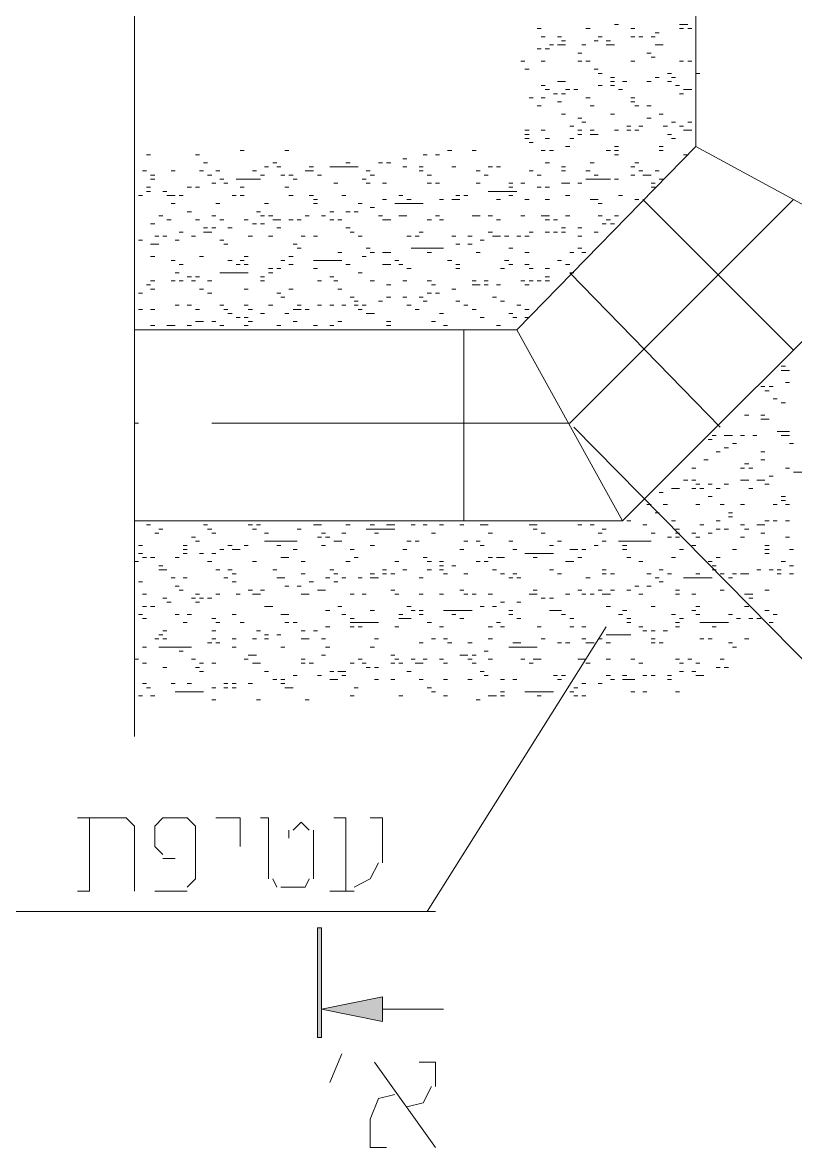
# Model space of a CAD drawing. Header units: centimetres. Extents: x -13594 to 4017, y -3206 to 1780.
# Drawn here: x -4786.9 to -4552.5, y -1111.1 to -770 of the extents above; entities that cross this region are included whole.
import ezdxf

# ---------------------------------------------------------------- set-up
doc = ezdxf.new("R2010")
doc.units = ezdxf.units.CM

msp = doc.modelspace()

# ---------------------------------------------------------------- hatches: boundary and pattern name
at = {"linetype": 'Continuous', "lineweight": 5}
msp.add_hatch(color=7, dxfattribs=at).paths.add_polyline_path([(-4696.2, -1044.49), (-4697.43, -1044.49), (-4697.43, -1077.8), (-4696.2, -1077.8)])

# ---------------------------------------------------------------- linework, layer by layer
at = {"color": 7, "linetype": 'Continuous', "lineweight": 5}
for points in [[(-4752.95, -531.29), (-4752.95, -986.51)], [(-4752.95, -863.15), (-4729.51, -863.15), (-4636.98, -863.15), (-4582.7, -807.63), (-4582.7, -671.93)], [(-4752.95, -921.13), (-4729.51, -921.13), (-4604.91, -921.13), (-4523.49, -839.71), (-4523.49, -671.93)], [(-4607.38, -770.62), (-4606.14, -770.62)], [(-4587.64, -770.62), (-4586.4, -770.62), (-4585.17, -770.62)], [(-4630.82, -771.86), (-4629.58, -771.86)], [(-4616.01, -771.86), (-4614.78, -771.86)], [(-4602.44, -771.86), (-4601.21, -771.86)], [(-4595.04, -773.09), (-4593.81, -773.09)], [(-4587.64, -771.86), (-4586.4, -771.86)], [(-4585.17, -771.86), (-4583.94, -771.86)], [(-4629.58, -774.32), (-4628.35, -774.32)], [(-4627.11, -776.79), (-4625.88, -776.79)], [(-4624.65, -774.32), (-4623.41, -774.32)], [(-4624.65, -776.79), (-4623.41, -776.79), (-4622.18, -776.79)], [(-4623.41, -775.56), (-4622.18, -775.56)], [(-4617.25, -776.79), (-4616.01, -776.79)], [(-4613.54, -775.56), (-4612.31, -775.56)], [(-4612.31, -774.32), (-4611.08, -774.32)], [(-4609.84, -775.56), (-4608.61, -775.56)], [(-4609.84, -776.79), (-4608.61, -776.79), (-4607.38, -776.79)], [(-4599.97, -774.32), (-4598.74, -774.32)], [(-4596.27, -774.32), (-4595.04, -774.32)], [(-4595.04, -776.79), (-4593.81, -776.79), (-4592.57, -776.79)], [(-4630.82, -778.02), (-4629.58, -778.02)], [(-4628.35, -778.02), (-4627.11, -778.02)], [(-4618.48, -779.26), (-4617.25, -779.26)], [(-4597.51, -779.26), (-4596.27, -779.26)], [(-4596.27, -780.49), (-4595.04, -780.49)], [(-4635.75, -781.72), (-4634.52, -781.72)], [(-4634.52, -784.19), (-4633.28, -784.19)], [(-4629.58, -781.72), (-4628.35, -781.72)], [(-4618.48, -781.72), (-4617.25, -781.72)], [(-4616.01, -781.72), (-4614.78, -781.72)], [(-4613.54, -784.19), (-4612.31, -784.19)], [(-4587.64, -781.72), (-4586.4, -781.72)], [(-4585.17, -781.72), (-4583.94, -781.72)], [(-4624.65, -787.89), (-4623.41, -787.89), (-4622.18, -787.89)], [(-4612.31, -785.42), (-4611.08, -785.42)], [(-4608.61, -786.66), (-4607.38, -786.66)], [(-4608.61, -787.89), (-4607.38, -787.89)], [(-4604.91, -787.89), (-4603.67, -787.89)], [(-4597.51, -787.89), (-4596.27, -787.89)], [(-4591.34, -785.42), (-4590.11, -785.42)], [(-4591.34, -787.89), (-4590.11, -787.89)], [(-4590.11, -786.66), (-4588.87, -786.66)], [(-4582.7, -785.42), (-4581.47, -785.42)], [(-4629.58, -789.13), (-4628.35, -789.13)], [(-4628.35, -790.36), (-4627.11, -790.36)], [(-4622.18, -790.36), (-4620.95, -790.36)], [(-4619.71, -790.36), (-4618.48, -790.36)], [(-4612.31, -789.13), (-4611.08, -789.13)], [(-4606.14, -790.36), (-4604.91, -790.36)], [(-4588.87, -789.13), (-4587.64, -789.13)], [(-4586.4, -790.36), (-4585.17, -790.36), (-4583.94, -790.36)], [(-4633.28, -792.83), (-4632.05, -792.83)], [(-4629.58, -792.83), (-4628.35, -792.83)], [(-4625.88, -791.59), (-4624.65, -791.59)], [(-4624.65, -794.06), (-4623.41, -794.06)], [(-4623.41, -791.59), (-4622.18, -791.59)], [(-4616.01, -792.83), (-4614.78, -792.83)], [(-4602.44, -792.83), (-4601.21, -792.83)], [(-4602.44, -794.06), (-4601.21, -794.06)], [(-4587.64, -791.59), (-4586.4, -791.59)], [(-4630.82, -795.29), (-4629.58, -795.29)], [(-4623.41, -797.76), (-4622.18, -797.76)], [(-4614.78, -795.29), (-4613.54, -795.29)], [(-4608.61, -797.76), (-4607.38, -797.76)], [(-4601.21, -795.29), (-4599.97, -795.29)], [(-4597.51, -795.29), (-4596.27, -795.29)], [(-4593.81, -797.76), (-4592.57, -797.76)], [(-4620.95, -801.46), (-4619.71, -801.46)], [(-4618.48, -799), (-4617.25, -799)], [(-4617.25, -800.23), (-4616.01, -800.23)], [(-4603.67, -801.46), (-4602.44, -801.46)], [(-4599.97, -801.46), (-4598.74, -801.46)], [(-4597.51, -799), (-4596.27, -799)], [(-4592.57, -801.46), (-4591.34, -801.46)], [(-4590.11, -800.23), (-4588.87, -800.23)], [(-4587.64, -801.46), (-4586.4, -801.46)], [(-4585.17, -800.23), (-4583.94, -800.23)], [(-4634.52, -802.7), (-4633.28, -802.7)], [(-4634.52, -803.93), (-4633.28, -803.93)], [(-4629.58, -802.7), (-4628.35, -802.7)], [(-4618.48, -802.7), (-4617.25, -802.7)], [(-4618.48, -803.93), (-4617.25, -803.93)], [(-4614.78, -802.7), (-4613.54, -802.7)], [(-4614.78, -803.93), (-4613.54, -803.93), (-4612.31, -803.93)], [(-4607.38, -802.7), (-4606.14, -802.7)], [(-4603.67, -802.7), (-4602.44, -802.7)], [(-4591.34, -803.93), (-4590.11, -803.93)], [(-4586.4, -802.7), (-4585.17, -802.7), (-4583.94, -802.7)], [(-4634.52, -805.16), (-4633.28, -805.16)], [(-4633.28, -806.4), (-4632.05, -806.4)], [(-4628.35, -805.16), (-4627.11, -805.16)], [(-4622.18, -807.63), (-4620.95, -807.63)], [(-4620.95, -805.16), (-4619.71, -805.16)], [(-4607.38, -807.63), (-4606.14, -807.63)], [(-4593.81, -807.63), (-4592.57, -807.63)], [(-4590.11, -805.16), (-4588.87, -805.16)], [(-4523.49, -839.71), (-4582.7, -807.63)], [(-4749.25, -810.1), (-4748.01, -810.1)], [(-4734.44, -810.1), (-4733.21, -810.1)], [(-4720.87, -808.86), (-4719.64, -808.86)], [(-4707.3, -808.86), (-4706.07, -808.86)], [(-4671.53, -811.33), (-4670.29, -811.33)], [(-4665.36, -810.1), (-4664.12, -810.1)], [(-4661.66, -810.1), (-4660.42, -810.1)], [(-4657.96, -808.86), (-4656.72, -808.86)], [(-4650.55, -808.86), (-4649.32, -808.86)], [(-4629.58, -808.86), (-4628.35, -808.86)], [(-4627.11, -808.86), (-4625.88, -808.86)], [(-4609.84, -808.86), (-4608.61, -808.86)], [(-4607.38, -808.86), (-4606.14, -808.86)], [(-4607.38, -810.1), (-4606.14, -810.1)], [(-4593.81, -808.86), (-4592.57, -808.86)], [(-4586.4, -810.1), (-4585.17, -810.1)], [(-4750.48, -815.03), (-4749.25, -815.03)], [(-4741.84, -815.03), (-4740.61, -815.03)], [(-4733.21, -815.03), (-4731.97, -815.03)], [(-4731.97, -812.57), (-4730.74, -812.57)], [(-4728.27, -815.03), (-4727.04, -815.03)], [(-4717.17, -815.03), (-4715.94, -815.03)], [(-4713.47, -813.8), (-4712.24, -813.8)], [(-4711, -812.57), (-4709.77, -812.57)], [(-4709.77, -813.8), (-4708.54, -813.8)], [(-4701.13, -815.03), (-4699.9, -815.03), (-4698.67, -815.03)], [(-4699.9, -813.8), (-4698.67, -813.8)], [(-4693.73, -813.8), (-4685.1, -813.8)], [(-4688.8, -812.57), (-4687.56, -812.57)], [(-4686.33, -813.8), (-4685.1, -813.8)], [(-4682.63, -815.03), (-4681.4, -815.03)], [(-4678.93, -812.57), (-4677.69, -812.57)], [(-4676.46, -812.57), (-4675.23, -812.57)], [(-4671.53, -813.8), (-4670.29, -813.8)], [(-4666.59, -815.03), (-4665.36, -815.03)], [(-4656.72, -813.8), (-4655.49, -813.8)], [(-4649.32, -815.03), (-4648.09, -815.03)], [(-4645.62, -813.8), (-4644.38, -813.8)], [(-4643.15, -813.8), (-4641.92, -813.8)], [(-4633.28, -815.03), (-4632.05, -815.03)], [(-4628.35, -812.57), (-4627.11, -812.57)], [(-4623.41, -813.8), (-4622.18, -813.8)], [(-4623.41, -815.03), (-4622.18, -815.03)], [(-4616.01, -815.03), (-4614.78, -815.03)], [(-4614.78, -812.57), (-4613.54, -812.57)], [(-4602.44, -813.8), (-4601.21, -813.8)], [(-4601.21, -812.57), (-4599.97, -812.57)], [(-4599.97, -815.03), (-4598.74, -815.03)], [(-4595.04, -815.03), (-4593.81, -815.03)], [(-4748.01, -816.27), (-4746.78, -816.27)], [(-4748.01, -817.5), (-4746.78, -817.5)], [(-4730.74, -816.27), (-4729.51, -816.27)], [(-4727.04, -817.5), (-4725.81, -817.5)], [(-4722.11, -817.5), (-4714.7, -817.5)], [(-4714.7, -816.27), (-4713.47, -816.27)], [(-4708.54, -816.27), (-4707.3, -816.27)], [(-4706.07, -816.27), (-4704.83, -816.27)], [(-4704.83, -817.5), (-4703.6, -817.5)], [(-4697.43, -816.27), (-4696.2, -816.27)], [(-4683.86, -817.5), (-4682.63, -817.5)], [(-4681.4, -816.27), (-4680.16, -816.27)], [(-4664.12, -816.27), (-4662.89, -816.27)], [(-4646.85, -816.27), (-4645.62, -816.27)], [(-4630.82, -816.27), (-4629.58, -816.27)], [(-4616.01, -817.5), (-4608.61, -817.5)], [(-4613.54, -816.27), (-4612.31, -816.27)], [(-4607.38, -817.5), (-4606.14, -817.5)], [(-4602.44, -816.27), (-4601.21, -816.27)], [(-4598.74, -816.27), (-4597.51, -816.27), (-4596.27, -816.27)], [(-4593.81, -817.5), (-4592.57, -817.5)], [(-4749.25, -819.97), (-4748.01, -819.97)], [(-4749.25, -821.2), (-4748.01, -821.2)], [(-4744.31, -821.2), (-4743.08, -821.2)], [(-4736.91, -819.97), (-4735.67, -819.97)], [(-4729.51, -818.73), (-4728.27, -818.73)], [(-4725.81, -818.73), (-4724.57, -818.73)], [(-4720.87, -819.97), (-4719.64, -819.97)], [(-4707.3, -819.97), (-4706.07, -819.97)], [(-4692.5, -818.73), (-4691.26, -818.73)], [(-4682.63, -818.73), (-4681.4, -818.73)], [(-4677.69, -818.73), (-4676.46, -818.73)], [(-4664.12, -818.73), (-4662.89, -818.73)], [(-4661.66, -818.73), (-4660.42, -818.73)], [(-4649.32, -818.73), (-4648.09, -818.73)], [(-4645.62, -821.2), (-4636.98, -821.2)], [(-4639.45, -818.73), (-4638.22, -818.73)], [(-4639.45, -819.97), (-4638.22, -819.97)], [(-4635.75, -818.73), (-4634.52, -818.73)], [(-4630.82, -819.97), (-4629.58, -819.97)], [(-4628.35, -819.97), (-4627.11, -819.97)], [(-4623.41, -818.73), (-4622.18, -818.73), (-4620.95, -818.73)], [(-4618.48, -818.73), (-4617.25, -818.73)], [(-4596.27, -818.73), (-4595.04, -818.73)], [(-4596.27, -819.97), (-4595.04, -819.97)], [(-4751.71, -822.44), (-4750.48, -822.44)], [(-4743.08, -822.44), (-4741.84, -822.44), (-4740.61, -822.44)], [(-4741.84, -824.9), (-4740.61, -824.9)], [(-4739.38, -822.44), (-4738.14, -822.44)], [(-4729.51, -891.52), (-4620.95, -891.52), (-4553.1, -823.67)], [(-4728.27, -824.9), (-4727.04, -824.9)], [(-4723.34, -822.44), (-4722.11, -822.44)], [(-4720.87, -822.44), (-4719.64, -822.44)], [(-4713.47, -824.9), (-4712.24, -824.9)], [(-4706.07, -822.44), (-4704.83, -822.44)], [(-4699.9, -822.44), (-4698.67, -822.44)], [(-4698.67, -823.67), (-4697.43, -823.67)], [(-4698.67, -824.9), (-4697.43, -824.9)], [(-4690.03, -822.44), (-4688.8, -822.44)], [(-4685.1, -824.9), (-4683.86, -824.9)], [(-4677.69, -823.67), (-4676.46, -823.67)], [(-4673.99, -824.9), (-4665.36, -824.9)], [(-4672.76, -822.44), (-4671.53, -822.44)], [(-4670.29, -823.67), (-4669.06, -823.67)], [(-4660.42, -823.67), (-4659.19, -823.67)], [(-4656.72, -823.67), (-4655.49, -823.67), (-4654.25, -823.67)], [(-4655.49, -822.44), (-4654.25, -822.44)], [(-4653.02, -822.44), (-4651.79, -822.44)], [(-4643.15, -823.67), (-4641.92, -823.67)], [(-4639.45, -822.44), (-4638.22, -822.44)], [(-4634.52, -823.67), (-4633.28, -823.67)], [(-4628.35, -823.67), (-4627.11, -823.67)], [(-4622.18, -822.44), (-4620.95, -822.44)], [(-4614.78, -823.67), (-4613.54, -823.67), (-4612.31, -823.67)], [(-4612.31, -824.9), (-4611.08, -824.9)], [(-4606.14, -822.44), (-4604.91, -822.44)], [(-4601.21, -823.67), (-4599.97, -823.67)], [(-4598.74, -823.67), (-4553.1, -869.31)], [(-4745.54, -828.6), (-4744.31, -828.6)], [(-4736.91, -827.37), (-4735.67, -827.37)], [(-4729.51, -828.6), (-4728.27, -828.6)], [(-4715.94, -827.37), (-4714.7, -827.37)], [(-4714.7, -828.6), (-4713.47, -828.6)], [(-4712.24, -828.6), (-4711, -828.6)], [(-4701.13, -828.6), (-4699.9, -828.6)], [(-4693.73, -827.37), (-4692.5, -827.37)], [(-4688.8, -827.37), (-4687.56, -827.37)], [(-4686.33, -827.37), (-4685.1, -827.37)], [(-4681.4, -826.14), (-4680.16, -826.14)], [(-4678.93, -828.6), (-4677.69, -828.6)], [(-4672.76, -828.6), (-4671.53, -828.6), (-4670.29, -828.6)], [(-4661.66, -828.6), (-4660.42, -828.6)], [(-4650.55, -828.6), (-4649.32, -828.6), (-4648.09, -828.6)], [(-4645.62, -828.6), (-4644.38, -828.6)], [(-4635.75, -828.6), (-4634.52, -828.6)], [(-4629.58, -828.6), (-4628.35, -828.6), (-4627.11, -828.6)], [(-4622.18, -828.6), (-4620.95, -828.6)], [(-4612.31, -828.6), (-4611.08, -828.6)], [(-4748.01, -831.07), (-4746.78, -831.07)], [(-4743.08, -829.84), (-4741.84, -829.84)], [(-4734.44, -829.84), (-4733.21, -829.84)], [(-4727.04, -829.84), (-4725.81, -829.84)], [(-4719.64, -829.84), (-4718.4, -829.84)], [(-4717.17, -831.07), (-4715.94, -831.07)], [(-4714.7, -831.07), (-4713.47, -831.07)], [(-4711, -829.84), (-4709.77, -829.84), (-4708.54, -829.84)], [(-4706.07, -829.84), (-4704.83, -829.84)], [(-4703.6, -829.84), (-4702.37, -829.84)], [(-4693.73, -829.84), (-4692.5, -829.84)], [(-4691.26, -829.84), (-4690.03, -829.84)], [(-4677.69, -829.84), (-4676.46, -829.84), (-4675.23, -829.84)], [(-4664.12, -829.84), (-4662.89, -829.84)], [(-4660.42, -829.84), (-4659.19, -829.84)], [(-4643.15, -829.84), (-4641.92, -829.84)], [(-4628.35, -829.84), (-4627.11, -829.84)], [(-4625.88, -829.84), (-4624.65, -829.84)], [(-4611.08, -831.07), (-4609.84, -831.07)], [(-4609.84, -829.84), (-4608.61, -829.84)], [(-4608.61, -831.07), (-4607.38, -831.07)], [(-4746.78, -834.77), (-4745.54, -834.77)], [(-4744.31, -834.77), (-4743.08, -834.77)], [(-4739.38, -833.54), (-4738.14, -833.54)], [(-4735.67, -834.77), (-4734.44, -834.77)], [(-4731.97, -832.3), (-4730.74, -832.3)], [(-4731.97, -833.54), (-4730.74, -833.54), (-4729.51, -833.54)], [(-4729.51, -832.3), (-4728.27, -832.3)], [(-4724.57, -832.3), (-4723.34, -832.3)], [(-4718.4, -834.77), (-4717.17, -834.77)], [(-4712.24, -834.77), (-4711, -834.77)], [(-4709.77, -832.3), (-4708.54, -832.3)], [(-4702.37, -834.77), (-4701.13, -834.77)], [(-4698.67, -834.77), (-4697.43, -834.77)], [(-4688.8, -832.3), (-4687.56, -832.3)], [(-4687.56, -833.54), (-4686.33, -833.54)], [(-4670.29, -834.77), (-4669.06, -834.77)], [(-4667.82, -834.77), (-4666.59, -834.77)], [(-4666.59, -833.54), (-4665.36, -833.54)], [(-4656.72, -834.77), (-4655.49, -834.77)], [(-4651.79, -834.77), (-4650.55, -834.77)], [(-4645.62, -833.54), (-4644.38, -833.54)], [(-4644.38, -834.77), (-4643.15, -834.77), (-4641.92, -834.77)], [(-4640.68, -834.77), (-4639.45, -834.77)], [(-4636.98, -834.77), (-4635.75, -834.77)], [(-4634.52, -834.77), (-4633.28, -834.77)], [(-4633.28, -833.54), (-4632.05, -833.54)], [(-4628.35, -833.54), (-4627.11, -833.54)], [(-4625.88, -833.54), (-4624.65, -833.54)], [(-4623.41, -832.3), (-4622.18, -832.3)], [(-4623.41, -833.54), (-4622.18, -833.54)], [(-4618.48, -832.3), (-4617.25, -832.3)], [(-4618.48, -834.77), (-4617.25, -834.77)], [(-4613.54, -833.54), (-4612.31, -833.54)], [(-4751.71, -836), (-4750.48, -836)], [(-4748.01, -837.24), (-4746.78, -837.24), (-4745.54, -837.24)], [(-4740.61, -836), (-4739.38, -836)], [(-4727.04, -836), (-4725.81, -836)], [(-4725.81, -837.24), (-4724.57, -837.24)], [(-4704.83, -837.24), (-4703.6, -837.24)], [(-4703.6, -838.47), (-4702.37, -838.47)], [(-4682.63, -838.47), (-4681.4, -838.47)], [(-4669.06, -838.47), (-4660.42, -838.47)], [(-4661.66, -838.47), (-4660.42, -838.47), (-4659.19, -838.47)], [(-4655.49, -837.24), (-4654.25, -837.24)], [(-4651.79, -837.24), (-4650.55, -837.24)], [(-4648.09, -836), (-4646.85, -836)], [(-4639.45, -838.47), (-4638.22, -838.47)], [(-4618.48, -838.47), (-4617.25, -838.47)], [(-4748.01, -840.94), (-4746.78, -840.94)], [(-4733.21, -840.94), (-4731.97, -840.94)], [(-4724.57, -842.17), (-4723.34, -842.17)], [(-4720.87, -842.17), (-4719.64, -842.17)], [(-4719.64, -840.94), (-4718.4, -840.94)], [(-4708.54, -842.17), (-4707.3, -842.17)], [(-4706.07, -840.94), (-4704.83, -840.94)], [(-4698.67, -842.17), (-4690.03, -842.17)], [(-4698.67, -842.17), (-4697.43, -842.17)], [(-4691.26, -839.71), (-4690.03, -839.71)], [(-4691.26, -842.17), (-4690.03, -842.17)], [(-4683.86, -840.94), (-4682.63, -840.94)], [(-4681.4, -839.71), (-4680.16, -839.71)], [(-4677.69, -839.71), (-4676.46, -839.71), (-4675.23, -839.71)], [(-4673.99, -842.17), (-4672.76, -842.17)], [(-4664.12, -839.71), (-4662.89, -839.71)], [(-4657.96, -842.17), (-4656.72, -842.17)], [(-4649.32, -839.71), (-4648.09, -839.71)], [(-4640.68, -842.17), (-4639.45, -842.17)], [(-4634.52, -839.71), (-4633.28, -839.71)], [(-4624.65, -842.17), (-4623.41, -842.17)], [(-4620.95, -839.71), (-4619.71, -839.71)], [(-4617.25, -839.71), (-4616.01, -839.71)], [(-4740.61, -845.87), (-4739.38, -845.87)], [(-4739.38, -843.41), (-4738.14, -843.41)], [(-4727.04, -845.87), (-4725.81, -845.87)], [(-4727.04, -845.87), (-4718.4, -845.87)], [(-4722.11, -843.41), (-4720.87, -843.41)], [(-4719.64, -843.41), (-4718.4, -843.41)], [(-4712.24, -844.64), (-4711, -844.64)], [(-4712.24, -845.87), (-4711, -845.87)], [(-4709.77, -844.64), (-4708.54, -844.64)], [(-4698.67, -844.64), (-4697.43, -844.64)], [(-4688.8, -843.41), (-4687.56, -843.41)], [(-4685.1, -845.87), (-4683.86, -845.87)], [(-4677.69, -843.41), (-4676.46, -843.41), (-4675.23, -843.41)], [(-4672.76, -843.41), (-4671.53, -843.41)], [(-4670.29, -844.64), (-4669.06, -844.64)], [(-4655.49, -844.64), (-4654.25, -844.64)], [(-4641.92, -844.64), (-4640.68, -844.64)], [(-4639.45, -843.41), (-4638.22, -843.41)], [(-4634.52, -843.41), (-4633.28, -843.41)], [(-4633.28, -844.64), (-4632.05, -844.64)], [(-4628.35, -844.64), (-4627.11, -844.64)], [(-4622.18, -843.41), (-4620.95, -843.41)], [(-4620.95, -845.87), (-4619.71, -845.87)], [(-4620.95, -845.87), (-4575.3, -892.75)], [(-4748.01, -848.34), (-4746.78, -848.34)], [(-4741.84, -848.34), (-4740.61, -848.34)], [(-4739.38, -848.34), (-4738.14, -848.34)], [(-4736.91, -847.11), (-4735.67, -847.11)], [(-4735.67, -848.34), (-4734.44, -848.34)], [(-4734.44, -847.11), (-4733.21, -847.11)], [(-4730.74, -848.34), (-4729.51, -848.34)], [(-4714.7, -847.11), (-4713.47, -847.11)], [(-4714.7, -848.34), (-4713.47, -848.34)], [(-4697.43, -848.34), (-4696.2, -848.34)], [(-4693.73, -847.11), (-4692.5, -847.11)], [(-4692.5, -848.34), (-4691.26, -848.34)], [(-4681.4, -848.34), (-4680.16, -848.34)], [(-4671.53, -848.34), (-4670.29, -848.34)], [(-4664.12, -848.34), (-4662.89, -848.34)], [(-4650.55, -848.34), (-4649.32, -848.34)], [(-4646.85, -848.34), (-4645.62, -848.34)], [(-4635.75, -848.34), (-4634.52, -848.34)], [(-4633.28, -848.34), (-4632.05, -848.34)], [(-4630.82, -848.34), (-4629.58, -848.34)], [(-4628.35, -847.11), (-4627.11, -847.11)], [(-4628.35, -848.34), (-4627.11, -848.34)], [(-4751.71, -852.04), (-4750.48, -852.04)], [(-4749.25, -849.57), (-4748.01, -849.57)], [(-4748.01, -850.81), (-4746.78, -850.81)], [(-4733.21, -850.81), (-4731.97, -850.81)], [(-4730.74, -852.04), (-4729.51, -852.04)], [(-4719.64, -850.81), (-4718.4, -850.81)], [(-4709.77, -852.04), (-4708.54, -852.04)], [(-4706.07, -850.81), (-4704.83, -850.81)], [(-4691.26, -850.81), (-4690.03, -850.81)], [(-4676.46, -849.57), (-4675.23, -849.57)], [(-4664.12, -852.04), (-4662.89, -852.04)], [(-4662.89, -849.57), (-4661.66, -849.57)], [(-4661.66, -852.04), (-4660.42, -852.04)], [(-4656.72, -850.81), (-4655.49, -850.81)], [(-4650.55, -849.57), (-4649.32, -849.57), (-4648.09, -849.57), (-4649.32, -849.57)], [(-4646.85, -849.57), (-4645.62, -849.57)], [(-4643.15, -849.57), (-4641.92, -849.57)], [(-4634.52, -849.57), (-4633.28, -849.57)], [(-4740.61, -855.74), (-4739.38, -855.74)], [(-4736.91, -855.74), (-4735.67, -855.74)], [(-4727.04, -855.74), (-4725.81, -855.74)], [(-4719.64, -855.74), (-4718.4, -855.74)], [(-4712.24, -855.74), (-4711, -855.74)], [(-4708.54, -853.28), (-4707.3, -853.28)], [(-4703.6, -855.74), (-4702.37, -855.74)], [(-4697.43, -855.74), (-4696.2, -855.74)], [(-4693.73, -855.74), (-4692.5, -855.74)], [(-4690.03, -855.74), (-4688.8, -855.74)], [(-4687.56, -853.28), (-4686.33, -853.28)], [(-4686.33, -854.51), (-4685.1, -854.51)], [(-4686.33, -855.74), (-4685.1, -855.74)], [(-4683.86, -855.74), (-4682.63, -855.74)], [(-4678.93, -854.51), (-4677.69, -854.51)], [(-4676.46, -853.28), (-4675.23, -853.28)], [(-4671.53, -853.28), (-4670.29, -853.28)], [(-4666.59, -853.28), (-4665.36, -853.28)], [(-4665.36, -854.51), (-4664.12, -854.51)], [(-4655.49, -854.51), (-4654.25, -854.51)], [(-4653.02, -855.74), (-4651.79, -855.74)], [(-4644.38, -853.28), (-4643.15, -853.28)], [(-4641.92, -854.51), (-4640.68, -854.51)], [(-4636.98, -855.74), (-4635.75, -855.74)], [(-4751.71, -856.98), (-4750.48, -856.98)], [(-4748.01, -856.98), (-4746.78, -856.98)], [(-4734.44, -856.98), (-4733.21, -856.98)], [(-4725.81, -856.98), (-4724.57, -856.98)], [(-4724.57, -858.21), (-4723.34, -858.21)], [(-4722.11, -859.44), (-4720.87, -859.44)], [(-4719.64, -859.44), (-4718.4, -859.44)], [(-4718.4, -856.98), (-4717.17, -856.98)], [(-4714.7, -858.21), (-4713.47, -858.21)], [(-4707.3, -858.21), (-4706.07, -858.21)], [(-4704.83, -856.98), (-4703.6, -856.98), (-4702.37, -856.98)], [(-4685.1, -856.98), (-4683.86, -856.98)], [(-4682.63, -858.21), (-4681.4, -858.21), (-4680.16, -858.21)], [(-4667.82, -856.98), (-4666.59, -856.98)], [(-4660.42, -858.21), (-4659.19, -858.21)], [(-4650.55, -856.98), (-4649.32, -856.98)], [(-4648.09, -859.44), (-4646.85, -859.44)], [(-4639.45, -858.21), (-4638.22, -858.21)], [(-4638.22, -859.44), (-4636.98, -859.44)], [(-4634.52, -856.98), (-4633.28, -856.98)], [(-4634.52, -859.44), (-4633.28, -859.44)], [(-4748.01, -861.91), (-4746.78, -861.91)], [(-4743.08, -861.91), (-4741.84, -861.91), (-4740.61, -861.91)], [(-4736.91, -861.91), (-4735.67, -861.91)], [(-4734.44, -860.68), (-4733.21, -860.68), (-4731.97, -860.68)], [(-4729.51, -860.68), (-4728.27, -860.68)], [(-4727.04, -861.91), (-4725.81, -861.91)], [(-4719.64, -861.91), (-4718.4, -861.91)], [(-4718.4, -860.68), (-4717.17, -860.68)], [(-4709.77, -861.91), (-4708.54, -861.91)], [(-4704.83, -860.68), (-4703.6, -860.68)], [(-4698.67, -861.91), (-4697.43, -861.91)], [(-4693.73, -861.91), (-4692.5, -861.91)], [(-4691.26, -860.68), (-4690.03, -860.68)], [(-4676.46, -860.68), (-4675.23, -860.68)], [(-4676.46, -861.91), (-4675.23, -861.91)], [(-4662.89, -860.68), (-4661.66, -860.68)], [(-4659.19, -861.91), (-4657.96, -861.91)], [(-4643.15, -861.91), (-4641.92, -861.91)], [(-4744.31, -863.15), (-4743.08, -863.15)], [(-4740.61, -863.15), (-4739.38, -863.15)], [(-4653.02, -921.13), (-4653.02, -863.15)], [(-4638.22, -863.15), (-4636.98, -863.15)], [(-4604.91, -921.13), (-4636.98, -863.15)], [(-4556.8, -874.25), (-4555.56, -874.25)], [(-4556.8, -875.48), (-4555.56, -875.48), (-4554.33, -875.48)], [(-4555.56, -879.18), (-4554.33, -879.18)], [(-4562.96, -880.42), (-4561.73, -880.42)], [(-4561.73, -881.65), (-4560.5, -881.65)], [(-4560.5, -880.42), (-4559.26, -880.42)], [(-4559.26, -884.12), (-4558.03, -884.12)], [(-4556.8, -885.35), (-4555.56, -885.35)], [(-4567.9, -889.05), (-4566.67, -889.05)], [(-4562.96, -889.05), (-4561.73, -889.05)], [(-4752.95, -891.52), (-4751.71, -891.52)], [(-4619.71, -892.75), (-4533.36, -980.34), (-4465.51, -911.26)], [(-4562.96, -890.29), (-4561.73, -890.29), (-4560.5, -890.29)], [(-4579, -896.45), (-4577.77, -896.45)], [(-4577.77, -895.22), (-4576.53, -895.22)], [(-4574.07, -895.22), (-4572.83, -895.22), (-4571.6, -895.22)], [(-4565.43, -895.22), (-4564.2, -895.22)], [(-4558.03, -893.99), (-4556.8, -893.99), (-4555.56, -893.99), (-4554.33, -893.99)], [(-4556.8, -895.22), (-4555.56, -895.22), (-4554.33, -895.22)], [(-4576.53, -900.15), (-4575.3, -900.15)], [(-4574.07, -898.92), (-4572.83, -898.92)], [(-4571.6, -897.69), (-4570.37, -897.69)], [(-4562.96, -900.15), (-4561.73, -900.15)], [(-4554.33, -897.69), (-4553.1, -897.69)], [(-4580.24, -902.62), (-4579, -902.62)], [(-4567.9, -903.86), (-4566.67, -903.86)], [(-4562.96, -902.62), (-4561.73, -902.62)], [(-4583.94, -905.09), (-4582.7, -905.09)], [(-4569.13, -905.09), (-4567.9, -905.09)], [(-4566.67, -905.09), (-4565.43, -905.09)], [(-4555.56, -905.09), (-4554.33, -905.09)], [(-4553.1, -906.32), (-4544.46, -906.32)], [(-4586.4, -908.79), (-4585.17, -908.79)], [(-4583.94, -908.79), (-4582.7, -908.79)], [(-4582.7, -910.02), (-4581.47, -910.02)], [(-4579, -910.02), (-4577.77, -910.02)], [(-4574.07, -910.02), (-4572.83, -910.02)], [(-4569.13, -908.79), (-4567.9, -908.79), (-4566.67, -908.79)], [(-4564.2, -908.79), (-4562.96, -908.79), (-4561.73, -908.79)], [(-4561.73, -910.02), (-4560.5, -910.02)], [(-4560.5, -907.56), (-4559.26, -907.56)], [(-4593.81, -912.49), (-4592.57, -912.49)], [(-4590.11, -911.26), (-4588.87, -911.26), (-4587.64, -911.26)], [(-4583.94, -911.26), (-4582.7, -911.26)], [(-4581.47, -911.26), (-4580.24, -911.26)], [(-4579, -913.73), (-4577.77, -913.73)], [(-4576.53, -911.26), (-4575.3, -911.26)], [(-4566.67, -911.26), (-4565.43, -911.26)], [(-4556.8, -913.73), (-4555.56, -913.73)], [(-4597.51, -916.19), (-4596.27, -916.19)], [(-4592.57, -916.19), (-4591.34, -916.19)], [(-4582.7, -916.19), (-4581.47, -916.19)], [(-4575.3, -916.19), (-4574.07, -916.19)], [(-4569.13, -916.19), (-4567.9, -916.19)], [(-4559.26, -916.19), (-4558.03, -916.19)], [(-4556.8, -914.96), (-4555.56, -914.96)], [(-4555.56, -916.19), (-4554.33, -916.19)], [(-4595.04, -918.66), (-4593.81, -918.66)], [(-4572.83, -918.66), (-4571.6, -918.66)], [(-4572.83, -919.89), (-4571.6, -919.89)], [(-4749.25, -922.36), (-4748.01, -922.36)], [(-4745.54, -923.59), (-4744.31, -923.59)], [(-4731.97, -922.36), (-4730.74, -922.36)], [(-4730.74, -923.59), (-4729.51, -923.59)], [(-4718.4, -922.36), (-4717.17, -922.36)], [(-4717.17, -923.59), (-4715.94, -923.59)], [(-4715.94, -922.36), (-4714.7, -922.36)], [(-4703.6, -923.59), (-4702.37, -923.59)], [(-4698.67, -922.36), (-4697.43, -922.36), (-4696.2, -922.36)], [(-4688.8, -922.36), (-4687.56, -922.36)], [(-4682.63, -923.59), (-4675.23, -923.59)], [(-4681.4, -922.36), (-4680.16, -922.36)], [(-4676.46, -922.36), (-4675.23, -922.36), (-4673.99, -922.36)], [(-4675.23, -923.59), (-4673.99, -923.59)], [(-4669.06, -922.36), (-4667.82, -922.36)], [(-4665.36, -921.13), (-4664.12, -921.13)], [(-4665.36, -922.36), (-4664.12, -922.36)], [(-4660.42, -922.36), (-4659.19, -922.36)], [(-4654.25, -922.36), (-4653.02, -922.36)], [(-4648.09, -922.36), (-4646.85, -922.36), (-4645.62, -922.36)], [(-4633.28, -922.36), (-4632.05, -922.36)], [(-4632.05, -923.59), (-4630.82, -923.59)], [(-4618.48, -922.36), (-4617.25, -922.36)], [(-4614.78, -922.36), (-4613.54, -922.36)], [(-4611.08, -923.59), (-4609.84, -923.59)], [(-4603.67, -921.13), (-4602.44, -921.13)], [(-4598.74, -922.36), (-4597.51, -922.36)], [(-4590.11, -921.13), (-4588.87, -921.13)], [(-4588.87, -923.59), (-4587.64, -923.59)], [(-4581.47, -922.36), (-4580.24, -922.36)], [(-4576.53, -921.13), (-4575.3, -921.13)], [(-4576.53, -923.59), (-4575.3, -923.59)], [(-4574.07, -923.59), (-4572.83, -923.59)], [(-4569.13, -922.36), (-4567.9, -922.36)], [(-4567.9, -923.59), (-4566.67, -923.59)], [(-4564.2, -922.36), (-4562.96, -922.36), (-4561.73, -922.36)], [(-4561.73, -921.13), (-4560.5, -921.13)], [(-4559.26, -921.13), (-4558.03, -921.13)], [(-4555.56, -921.13), (-4554.33, -921.13)], [(-4746.78, -924.83), (-4745.54, -924.83)], [(-4735.67, -926.06), (-4734.44, -926.06)], [(-4734.44, -927.29), (-4733.21, -927.29)], [(-4729.51, -924.83), (-4728.27, -924.83)], [(-4713.47, -924.83), (-4712.24, -924.83)], [(-4713.47, -927.29), (-4712.24, -927.29)], [(-4712.24, -927.29), (-4703.6, -927.29)], [(-4697.43, -926.06), (-4696.2, -926.06)], [(-4696.2, -924.83), (-4694.96, -924.83)], [(-4694.96, -926.06), (-4693.73, -926.06)], [(-4692.5, -927.29), (-4691.26, -927.29), (-4690.03, -927.29)], [(-4690.03, -924.83), (-4688.8, -924.83)], [(-4680.16, -924.83), (-4678.93, -924.83)], [(-4670.29, -927.29), (-4669.06, -927.29)], [(-4667.82, -927.29), (-4666.59, -927.29)], [(-4662.89, -924.83), (-4661.66, -924.83)], [(-4653.02, -927.29), (-4651.79, -927.29)], [(-4649.32, -927.29), (-4648.09, -927.29)], [(-4645.62, -924.83), (-4644.38, -924.83)], [(-4639.45, -927.29), (-4638.22, -927.29)], [(-4629.58, -924.83), (-4628.35, -924.83)], [(-4624.65, -927.29), (-4623.41, -927.29)], [(-4612.31, -924.83), (-4611.08, -924.83)], [(-4611.08, -927.29), (-4609.84, -927.29)], [(-4606.14, -927.29), (-4597.51, -927.29)], [(-4597.51, -927.29), (-4596.27, -927.29)], [(-4596.27, -924.83), (-4595.04, -924.83)], [(-4591.34, -926.06), (-4590.11, -926.06)], [(-4588.87, -924.83), (-4587.64, -924.83)], [(-4588.87, -926.06), (-4587.64, -926.06)], [(-4583.94, -924.83), (-4582.7, -924.83)], [(-4582.7, -926.06), (-4581.47, -926.06)], [(-4579, -924.83), (-4577.77, -924.83)], [(-4569.13, -926.06), (-4567.9, -926.06)], [(-4562.96, -924.83), (-4561.73, -924.83)], [(-4555.56, -926.06), (-4554.33, -926.06)], [(-4751.71, -928.53), (-4750.48, -928.53)], [(-4751.71, -931), (-4750.48, -931)], [(-4738.14, -928.53), (-4736.91, -928.53)], [(-4738.14, -929.76), (-4736.91, -929.76)], [(-4738.14, -931), (-4736.91, -931)], [(-4733.21, -931), (-4731.97, -931)], [(-4729.51, -931), (-4728.27, -931)], [(-4727.04, -929.76), (-4725.81, -929.76)], [(-4724.57, -928.53), (-4723.34, -928.53)], [(-4723.34, -929.76), (-4722.11, -929.76), (-4720.87, -929.76)], [(-4719.64, -928.53), (-4718.4, -928.53)], [(-4709.77, -928.53), (-4708.54, -928.53)], [(-4704.83, -929.76), (-4703.6, -929.76)], [(-4696.2, -928.53), (-4694.96, -928.53)], [(-4687.56, -929.76), (-4686.33, -929.76)], [(-4681.4, -928.53), (-4680.16, -928.53)], [(-4671.53, -929.76), (-4670.29, -929.76)], [(-4654.25, -929.76), (-4653.02, -929.76)], [(-4648.09, -928.53), (-4646.85, -928.53)], [(-4638.22, -929.76), (-4636.98, -929.76)], [(-4634.52, -931), (-4625.88, -931)], [(-4627.11, -928.53), (-4625.88, -928.53)], [(-4620.95, -929.76), (-4619.71, -929.76), (-4618.48, -929.76)], [(-4617.25, -929.76), (-4616.01, -929.76)], [(-4613.54, -928.53), (-4612.31, -928.53)], [(-4604.91, -929.76), (-4603.67, -929.76)], [(-4587.64, -929.76), (-4586.4, -929.76)], [(-4583.94, -928.53), (-4582.7, -928.53)], [(-4571.6, -929.76), (-4570.37, -929.76)], [(-4561.73, -928.53), (-4560.5, -928.53)], [(-4561.73, -929.76), (-4560.5, -929.76)], [(-4561.73, -931), (-4560.5, -931)], [(-4554.33, -929.76), (-4553.1, -929.76)], [(-4752.95, -933.46), (-4751.71, -933.46)], [(-4750.48, -932.23), (-4749.25, -932.23)], [(-4748.01, -932.23), (-4746.78, -932.23)], [(-4740.61, -932.23), (-4739.38, -932.23)], [(-4730.74, -933.46), (-4729.51, -933.46)], [(-4717.17, -933.46), (-4715.94, -933.46)], [(-4708.54, -932.23), (-4707.3, -932.23), (-4706.07, -932.23)], [(-4702.37, -933.46), (-4701.13, -933.46)], [(-4688.8, -933.46), (-4687.56, -933.46)], [(-4686.33, -932.23), (-4685.1, -932.23)], [(-4673.99, -933.46), (-4672.76, -933.46)], [(-4665.36, -932.23), (-4664.12, -932.23)], [(-4664.12, -933.46), (-4662.89, -933.46)], [(-4660.42, -933.46), (-4659.19, -933.46)], [(-4649.32, -933.46), (-4648.09, -933.46)], [(-4646.85, -933.46), (-4645.62, -933.46)], [(-4645.62, -932.23), (-4644.38, -932.23)], [(-4643.15, -932.23), (-4641.92, -932.23), (-4640.68, -932.23)], [(-4632.05, -932.23), (-4630.82, -932.23)], [(-4622.18, -933.46), (-4620.95, -933.46), (-4619.71, -933.46)], [(-4618.48, -932.23), (-4617.25, -932.23)], [(-4603.67, -932.23), (-4602.44, -932.23)], [(-4599.97, -933.46), (-4598.74, -933.46)], [(-4590.11, -932.23), (-4588.87, -932.23)], [(-4579, -933.46), (-4577.77, -933.46)], [(-4576.53, -932.23), (-4575.3, -932.23)], [(-4556.8, -933.46), (-4555.56, -933.46)], [(-4745.54, -934.7), (-4744.31, -934.7)], [(-4745.54, -935.93), (-4744.31, -935.93), (-4743.08, -935.93)], [(-4728.27, -935.93), (-4727.04, -935.93)], [(-4724.57, -935.93), (-4723.34, -935.93)], [(-4723.34, -937.16), (-4722.11, -937.16)], [(-4711, -935.93), (-4709.77, -935.93)], [(-4702.37, -937.16), (-4701.13, -937.16)], [(-4693.73, -935.93), (-4692.5, -935.93)], [(-4692.5, -937.16), (-4691.26, -937.16)], [(-4681.4, -937.16), (-4680.16, -937.16)], [(-4677.69, -935.93), (-4676.46, -935.93)], [(-4677.69, -937.16), (-4676.46, -937.16)], [(-4671.53, -935.93), (-4670.29, -935.93)], [(-4664.12, -935.93), (-4662.89, -935.93)], [(-4660.42, -934.7), (-4659.19, -934.7)], [(-4660.42, -935.93), (-4659.19, -935.93)], [(-4656.72, -934.7), (-4655.49, -934.7)], [(-4653.02, -937.16), (-4651.79, -937.16)], [(-4644.38, -935.93), (-4643.15, -935.93)], [(-4641.92, -937.16), (-4640.68, -937.16)], [(-4638.22, -937.16), (-4636.98, -937.16)], [(-4627.11, -935.93), (-4625.88, -935.93)], [(-4611.08, -935.93), (-4609.84, -935.93)], [(-4611.08, -937.16), (-4609.84, -937.16)], [(-4608.61, -937.16), (-4607.38, -937.16)], [(-4597.51, -937.16), (-4596.27, -937.16)], [(-4593.81, -935.93), (-4592.57, -935.93)], [(-4591.34, -937.16), (-4590.11, -937.16)], [(-4582.7, -937.16), (-4581.47, -937.16)], [(-4577.77, -934.7), (-4576.53, -934.7)], [(-4577.77, -935.93), (-4576.53, -935.93)], [(-4575.3, -937.16), (-4574.07, -937.16)], [(-4571.6, -937.16), (-4570.37, -937.16)], [(-4569.13, -937.16), (-4567.9, -937.16), (-4566.67, -937.16)], [(-4564.2, -935.93), (-4562.96, -935.93)], [(-4560.5, -935.93), (-4559.26, -935.93)], [(-4558.03, -935.93), (-4556.8, -935.93)], [(-4558.03, -937.16), (-4556.8, -937.16)], [(-4554.33, -934.7), (-4553.1, -934.7)], [(-4554.33, -937.16), (-4553.1, -937.16)], [(-4751.71, -939.63), (-4750.48, -939.63)], [(-4741.84, -938.4), (-4740.61, -938.4)], [(-4740.61, -940.86), (-4739.38, -940.86)], [(-4738.14, -938.4), (-4736.91, -938.4)], [(-4725.81, -938.4), (-4724.57, -938.4)], [(-4723.34, -939.63), (-4722.11, -939.63)], [(-4709.77, -938.4), (-4708.54, -938.4), (-4707.3, -938.4)], [(-4707.3, -940.86), (-4706.07, -940.86)], [(-4703.6, -940.86), (-4702.37, -940.86)], [(-4699.9, -939.63), (-4698.67, -939.63)], [(-4694.96, -938.4), (-4693.73, -938.4)], [(-4692.5, -939.63), (-4691.26, -939.63)], [(-4690.03, -938.4), (-4688.8, -938.4)], [(-4685.1, -938.4), (-4683.86, -938.4)], [(-4681.4, -938.4), (-4680.16, -938.4), (-4678.93, -938.4)], [(-4666.59, -938.4), (-4665.36, -938.4)], [(-4639.45, -938.4), (-4638.22, -938.4)], [(-4636.98, -938.4), (-4635.75, -938.4)], [(-4616.01, -938.4), (-4614.78, -938.4)], [(-4601.21, -940.86), (-4599.97, -940.86)], [(-4597.51, -940.86), (-4596.27, -940.86)], [(-4595.04, -938.4), (-4593.81, -938.4)], [(-4586.4, -938.4), (-4577.77, -938.4)], [(-4572.83, -938.4), (-4571.6, -938.4)], [(-4750.48, -943.33), (-4749.25, -943.33)], [(-4744.31, -944.57), (-4743.08, -944.57)], [(-4739.38, -942.1), (-4738.14, -942.1)], [(-4735.67, -944.57), (-4734.44, -944.57)], [(-4734.44, -943.33), (-4733.21, -943.33)], [(-4733.21, -944.57), (-4731.97, -944.57)], [(-4730.74, -944.57), (-4729.51, -944.57)], [(-4728.27, -943.33), (-4727.04, -943.33)], [(-4722.11, -943.33), (-4720.87, -943.33)], [(-4717.17, -943.33), (-4715.94, -943.33), (-4714.7, -943.33)], [(-4714.7, -942.1), (-4713.47, -942.1)], [(-4702.37, -943.33), (-4701.13, -943.33), (-4699.9, -943.33)], [(-4697.43, -942.1), (-4696.2, -942.1), (-4694.96, -942.1)], [(-4687.56, -943.33), (-4686.33, -943.33)], [(-4683.86, -943.33), (-4682.63, -943.33)], [(-4675.23, -942.1), (-4673.99, -942.1)], [(-4673.99, -943.33), (-4672.76, -943.33)], [(-4666.59, -943.33), (-4665.36, -943.33)], [(-4660.42, -943.33), (-4659.19, -943.33)], [(-4654.25, -942.1), (-4653.02, -942.1)], [(-4653.02, -943.33), (-4651.79, -943.33)], [(-4650.55, -943.33), (-4649.32, -943.33)], [(-4645.62, -943.33), (-4644.38, -943.33)], [(-4633.28, -943.33), (-4632.05, -943.33), (-4630.82, -943.33)], [(-4632.05, -942.1), (-4630.82, -942.1)], [(-4629.58, -944.57), (-4628.35, -944.57)], [(-4627.11, -944.57), (-4625.88, -944.57)], [(-4622.18, -943.33), (-4620.95, -943.33)], [(-4618.48, -942.1), (-4617.25, -942.1)], [(-4617.25, -943.33), (-4616.01, -943.33)], [(-4614.78, -943.33), (-4613.54, -943.33)], [(-4612.31, -942.1), (-4611.08, -942.1)], [(-4611.08, -943.33), (-4609.84, -943.33), (-4608.61, -943.33)], [(-4608.61, -942.1), (-4607.38, -942.1)], [(-4603.67, -942.1), (-4602.44, -942.1)], [(-4599.97, -943.33), (-4598.74, -943.33)], [(-4588.87, -942.1), (-4587.64, -942.1)], [(-4588.87, -943.33), (-4587.64, -943.33)], [(-4583.94, -943.33), (-4582.7, -943.33)], [(-4575.3, -942.1), (-4574.07, -942.1)], [(-4567.9, -943.33), (-4566.67, -943.33), (-4565.43, -943.33)], [(-4566.67, -944.57), (-4565.43, -944.57)], [(-4561.73, -942.1), (-4560.5, -942.1)], [(-4750.48, -947.03), (-4749.25, -947.03)], [(-4748.01, -947.03), (-4746.78, -947.03)], [(-4743.08, -945.8), (-4741.84, -945.8)], [(-4734.44, -945.8), (-4733.21, -945.8)], [(-4713.47, -947.03), (-4712.24, -947.03), (-4711, -947.03)], [(-4694.96, -948.27), (-4693.73, -948.27)], [(-4691.26, -947.03), (-4690.03, -947.03)], [(-4681.4, -948.27), (-4680.16, -948.27)], [(-4670.29, -947.03), (-4669.06, -947.03)], [(-4669.06, -948.27), (-4667.82, -948.27)], [(-4666.59, -948.27), (-4665.36, -948.27)], [(-4659.19, -948.27), (-4650.55, -948.27)], [(-4653.02, -948.27), (-4651.79, -948.27)], [(-4648.09, -947.03), (-4646.85, -947.03)], [(-4644.38, -947.03), (-4643.15, -947.03)], [(-4641.92, -945.8), (-4640.68, -945.8)], [(-4639.45, -948.27), (-4638.22, -948.27)], [(-4636.98, -945.8), (-4635.75, -945.8)], [(-4627.11, -948.27), (-4625.88, -948.27), (-4624.65, -948.27), (-4623.41, -948.27)], [(-4609.84, -947.03), (-4608.61, -947.03)], [(-4604.91, -948.27), (-4603.67, -948.27)], [(-4596.27, -947.03), (-4595.04, -947.03)], [(-4583.94, -948.27), (-4582.7, -948.27)], [(-4582.7, -947.03), (-4581.47, -947.03)], [(-4567.9, -947.03), (-4566.67, -947.03)], [(-4561.73, -948.27), (-4560.5, -948.27)], [(-4751.71, -949.5), (-4750.48, -949.5)], [(-4750.48, -950.73), (-4749.25, -950.73)], [(-4740.61, -949.5), (-4739.38, -949.5)], [(-4736.91, -949.5), (-4735.67, -949.5)], [(-4729.51, -950.73), (-4728.27, -950.73)], [(-4708.54, -949.5), (-4707.3, -949.5), (-4706.07, -949.5)], [(-4690.03, -949.5), (-4688.8, -949.5)], [(-4687.56, -950.73), (-4686.33, -950.73)], [(-4672.76, -949.5), (-4671.53, -949.5)], [(-4672.76, -950.73), (-4671.53, -950.73), (-4670.29, -950.73), (-4669.06, -950.73)], [(-4666.59, -949.5), (-4665.36, -949.5)], [(-4656.72, -949.5), (-4655.49, -949.5)], [(-4654.25, -950.73), (-4653.02, -950.73)], [(-4639.45, -949.5), (-4638.22, -949.5)], [(-4636.98, -950.73), (-4635.75, -950.73)], [(-4623.41, -949.5), (-4622.18, -949.5)], [(-4620.95, -950.73), (-4619.71, -950.73)], [(-4606.14, -949.5), (-4604.91, -949.5)], [(-4603.67, -950.73), (-4602.44, -950.73)], [(-4590.11, -949.5), (-4588.87, -949.5)], [(-4587.64, -950.73), (-4586.4, -950.73)], [(-4582.7, -949.5), (-4581.47, -949.5)], [(-4572.83, -949.5), (-4571.6, -949.5)], [(-4570.37, -950.73), (-4569.13, -950.73)], [(-4566.67, -950.73), (-4565.43, -950.73)], [(-4564.2, -950.73), (-4562.96, -950.73)], [(-4559.26, -949.5), (-4558.03, -949.5)], [(-4744.31, -954.44), (-4743.08, -954.44)], [(-4738.14, -951.97), (-4736.91, -951.97)], [(-4729.51, -954.44), (-4728.27, -954.44)], [(-4728.27, -951.97), (-4727.04, -951.97)], [(-4720.87, -951.97), (-4719.64, -951.97)], [(-4715.94, -954.44), (-4714.7, -954.44)], [(-4707.3, -951.97), (-4706.07, -951.97)], [(-4704.83, -951.97), (-4703.6, -951.97)], [(-4698.67, -954.44), (-4697.43, -954.44)], [(-4694.96, -953.2), (-4693.73, -953.2)], [(-4687.56, -951.97), (-4678.93, -951.97)], [(-4687.56, -953.2), (-4686.33, -953.2)], [(-4686.33, -951.97), (-4685.1, -951.97)], [(-4685.1, -953.2), (-4683.86, -953.2)], [(-4673.99, -953.2), (-4672.76, -953.2)], [(-4664.12, -951.97), (-4662.89, -951.97)], [(-4664.12, -1039.56), (-4609.84, -953.2)], [(-4660.42, -953.2), (-4659.19, -953.2)], [(-4645.62, -953.2), (-4644.38, -953.2)], [(-4643.15, -951.97), (-4641.92, -951.97)], [(-4641.92, -953.2), (-4640.68, -953.2)], [(-4630.82, -953.2), (-4629.58, -953.2)], [(-4620.95, -953.2), (-4619.71, -953.2)], [(-4617.25, -953.2), (-4616.01, -953.2)], [(-4603.67, -951.97), (-4602.44, -951.97)], [(-4599.97, -953.2), (-4598.74, -953.2)], [(-4598.74, -954.44), (-4597.51, -954.44)], [(-4596.27, -954.44), (-4595.04, -954.44)], [(-4592.57, -954.44), (-4591.34, -954.44)], [(-4588.87, -951.97), (-4587.64, -951.97)], [(-4588.87, -953.2), (-4587.64, -953.2)], [(-4581.47, -951.97), (-4572.83, -951.97)], [(-4577.77, -953.2), (-4576.53, -953.2)], [(-4575.3, -951.97), (-4574.07, -951.97)], [(-4560.5, -951.97), (-4559.26, -951.97)], [(-4746.78, -956.9), (-4745.54, -956.9)], [(-4745.54, -955.67), (-4744.31, -955.67)], [(-4744.31, -956.9), (-4743.08, -956.9)], [(-4730.74, -958.14), (-4729.51, -958.14)], [(-4729.51, -956.9), (-4728.27, -956.9)], [(-4728.27, -958.14), (-4727.04, -958.14)], [(-4717.17, -956.9), (-4715.94, -956.9)], [(-4713.47, -955.67), (-4712.24, -955.67)], [(-4713.47, -956.9), (-4712.24, -956.9)], [(-4709.77, -955.67), (-4708.54, -955.67)], [(-4702.37, -956.9), (-4701.13, -956.9), (-4699.9, -956.9)], [(-4696.2, -956.9), (-4694.96, -956.9)], [(-4666.59, -958.14), (-4665.36, -958.14)], [(-4662.89, -956.9), (-4661.66, -956.9)], [(-4659.19, -956.9), (-4657.96, -956.9)], [(-4657.96, -958.14), (-4656.72, -958.14)], [(-4651.79, -958.14), (-4650.55, -958.14)], [(-4645.62, -956.9), (-4644.38, -956.9)], [(-4638.22, -958.14), (-4636.98, -958.14), (-4635.75, -958.14)], [(-4629.58, -956.9), (-4628.35, -956.9)], [(-4622.18, -958.14), (-4620.95, -958.14)], [(-4617.25, -956.9), (-4616.01, -956.9)], [(-4616.01, -958.14), (-4614.78, -958.14), (-4613.54, -958.14)], [(-4612.31, -956.9), (-4611.08, -956.9)], [(-4609.84, -955.67), (-4602.44, -955.67)], [(-4609.84, -958.14), (-4608.61, -958.14)], [(-4596.27, -956.9), (-4595.04, -956.9)], [(-4596.27, -958.14), (-4595.04, -958.14)], [(-4593.81, -958.14), (-4592.57, -958.14)], [(-4581.47, -956.9), (-4580.24, -956.9)], [(-4579, -956.9), (-4577.77, -956.9)], [(-4572.83, -958.14), (-4571.6, -958.14)], [(-4567.9, -956.9), (-4566.67, -956.9)], [(-4750.48, -959.37), (-4749.25, -959.37)], [(-4745.54, -959.37), (-4736.91, -959.37)], [(-4739.38, -960.6), (-4738.14, -960.6)], [(-4736.91, -959.37), (-4735.67, -959.37)], [(-4723.34, -959.37), (-4722.11, -959.37)], [(-4718.4, -961.84), (-4717.17, -961.84), (-4715.94, -961.84)], [(-4708.54, -959.37), (-4707.3, -959.37)], [(-4696.2, -961.84), (-4694.96, -961.84)], [(-4694.96, -959.37), (-4693.73, -959.37)], [(-4681.4, -959.37), (-4680.16, -959.37)], [(-4675.23, -961.84), (-4673.99, -961.84)], [(-4654.25, -961.84), (-4653.02, -961.84), (-4651.79, -961.84)], [(-4650.55, -961.84), (-4649.32, -961.84)], [(-4646.85, -960.6), (-4645.62, -960.6)], [(-4639.45, -959.37), (-4630.82, -959.37)], [(-4571.6, -959.37), (-4570.37, -959.37)], [(-4752.95, -963.07), (-4751.71, -963.07)], [(-4750.48, -964.3), (-4749.25, -964.3)], [(-4735.67, -963.07), (-4734.44, -963.07)], [(-4733.21, -964.3), (-4731.97, -964.3)], [(-4729.51, -964.3), (-4728.27, -964.3)], [(-4719.64, -963.07), (-4718.4, -963.07)], [(-4717.17, -964.3), (-4715.94, -964.3), (-4714.7, -964.3)], [(-4702.37, -963.07), (-4701.13, -963.07)], [(-4702.37, -964.3), (-4701.13, -964.3)], [(-4699.9, -964.3), (-4698.67, -964.3)], [(-4687.56, -964.3), (-4686.33, -964.3)], [(-4685.1, -963.07), (-4683.86, -963.07)], [(-4683.86, -964.3), (-4682.63, -964.3)], [(-4675.23, -964.3), (-4673.99, -964.3)], [(-4673.99, -963.07), (-4672.76, -963.07)], [(-4672.76, -964.3), (-4671.53, -964.3)], [(-4669.06, -963.07), (-4667.82, -963.07)], [(-4667.82, -964.3), (-4666.59, -964.3), (-4665.36, -964.3)], [(-4665.36, -963.07), (-4664.12, -963.07)], [(-4660.42, -963.07), (-4659.19, -963.07)], [(-4659.19, -964.3), (-4657.96, -964.3)], [(-4651.79, -963.07), (-4650.55, -963.07)], [(-4650.55, -964.3), (-4649.32, -964.3)], [(-4645.62, -963.07), (-4644.38, -963.07)], [(-4635.75, -963.07), (-4634.52, -963.07)], [(-4633.28, -964.3), (-4632.05, -964.3)], [(-4632.05, -963.07), (-4630.82, -963.07), (-4629.58, -963.07), (-4630.82, -963.07)], [(-4618.48, -963.07), (-4617.25, -963.07), (-4616.01, -963.07)], [(-4616.01, -964.3), (-4614.78, -964.3)], [(-4609.84, -963.07), (-4608.61, -963.07)], [(-4599.97, -964.3), (-4598.74, -964.3)], [(-4587.64, -964.3), (-4586.4, -964.3)], [(-4585.17, -963.07), (-4583.94, -963.07)], [(-4582.7, -964.3), (-4581.47, -964.3)], [(-4575.3, -963.07), (-4574.07, -963.07)], [(-4744.31, -965.54), (-4743.08, -965.54)], [(-4734.44, -965.54), (-4733.21, -965.54)], [(-4733.21, -966.77), (-4731.97, -966.77)], [(-4713.47, -966.77), (-4712.24, -966.77)], [(-4704.83, -968), (-4703.6, -968)], [(-4697.43, -968), (-4696.2, -968)], [(-4693.73, -966.77), (-4692.5, -966.77)], [(-4691.26, -966.77), (-4690.03, -966.77), (-4688.8, -966.77)], [(-4690.03, -968), (-4688.8, -968)], [(-4682.63, -965.54), (-4681.4, -965.54)], [(-4680.16, -965.54), (-4678.93, -965.54)], [(-4670.29, -966.77), (-4669.06, -966.77)], [(-4648.09, -966.77), (-4646.85, -966.77)], [(-4646.85, -968), (-4645.62, -968)], [(-4625.88, -968), (-4624.65, -968)], [(-4623.41, -968), (-4622.18, -968)], [(-4609.84, -968), (-4608.61, -968)], [(-4604.91, -968), (-4603.67, -968)], [(-4598.74, -968), (-4597.51, -968)], [(-4596.27, -968), (-4595.04, -968)], [(-4591.34, -968), (-4590.11, -968)], [(-4587.64, -966.77), (-4586.4, -966.77)], [(-4583.94, -966.77), (-4582.7, -966.77)], [(-4582.7, -968), (-4581.47, -968), (-4580.24, -968)], [(-4576.53, -965.54), (-4575.3, -965.54)], [(-4574.07, -965.54), (-4572.83, -965.54)], [(-4749.25, -971.71), (-4748.01, -971.71)], [(-4741.84, -970.47), (-4740.61, -970.47)], [(-4736.91, -970.47), (-4735.67, -970.47)], [(-4729.51, -971.71), (-4728.27, -971.71)], [(-4725.81, -970.47), (-4724.57, -970.47)], [(-4725.81, -971.71), (-4724.57, -971.71)], [(-4723.34, -970.47), (-4722.11, -970.47)], [(-4723.34, -971.71), (-4722.11, -971.71)], [(-4718.4, -970.47), (-4717.17, -970.47)], [(-4711, -969.24), (-4709.77, -969.24)], [(-4708.54, -970.47), (-4707.3, -970.47)], [(-4707.3, -971.71), (-4706.07, -971.71), (-4704.83, -971.71)], [(-4693.73, -969.24), (-4692.5, -969.24), (-4691.26, -969.24)], [(-4686.33, -971.71), (-4685.1, -971.71)], [(-4680.16, -969.24), (-4678.93, -969.24)], [(-4675.23, -969.24), (-4673.99, -969.24)], [(-4666.59, -969.24), (-4665.36, -969.24)], [(-4664.12, -971.71), (-4662.89, -971.71)], [(-4659.19, -969.24), (-4657.96, -969.24)], [(-4651.79, -969.24), (-4650.55, -969.24)], [(-4641.92, -969.24), (-4640.68, -969.24)], [(-4638.22, -969.24), (-4636.98, -969.24)], [(-4624.65, -969.24), (-4623.41, -969.24)], [(-4619.71, -971.71), (-4618.48, -971.71)], [(-4617.25, -970.47), (-4616.01, -970.47)], [(-4612.31, -970.47), (-4611.08, -970.47)], [(-4608.61, -969.24), (-4607.38, -969.24)], [(-4604.91, -969.24), (-4603.67, -969.24), (-4602.44, -969.24), (-4601.21, -969.24)], [(-4591.34, -969.24), (-4590.11, -969.24)], [(-4751.71, -974.17), (-4750.48, -974.17)], [(-4748.01, -974.17), (-4746.78, -974.17)], [(-4740.61, -972.94), (-4731.97, -972.94)], [(-4729.51, -975.41), (-4728.27, -975.41)], [(-4715.94, -975.41), (-4714.7, -975.41)], [(-4701.13, -975.41), (-4699.9, -975.41)], [(-4687.56, -974.17), (-4686.33, -974.17)], [(-4672.76, -974.17), (-4671.53, -974.17)], [(-4662.89, -972.94), (-4661.66, -972.94)], [(-4659.19, -974.17), (-4657.96, -974.17)], [(-4649.32, -975.41), (-4648.09, -975.41)], [(-4645.62, -974.17), (-4644.38, -974.17), (-4643.15, -974.17)], [(-4641.92, -972.94), (-4640.68, -972.94)], [(-4641.92, -974.17), (-4640.68, -974.17)], [(-4634.52, -972.94), (-4625.88, -972.94)], [(-4630.82, -974.17), (-4629.58, -974.17)], [(-4620.95, -972.94), (-4619.71, -972.94)], [(-4619.71, -974.17), (-4618.48, -974.17)], [(-4617.25, -974.17), (-4616.01, -974.17)], [(-4602.44, -972.94), (-4601.21, -972.94)], [(-4598.74, -972.94), (-4597.51, -972.94)], [(-4588.87, -972.94), (-4587.64, -972.94)], [(-4766.52, -1011.18), (-4766.52, -1033.39), (-4770.22, -1033.39)], [(-4752.95, -1033.39), (-4752.95, -1013.65), (-4755.41, -1011.18), (-4770.22, -1011.18)], [(-4736.91, -1032.15), (-4734.44, -1029.69), (-4734.44, -1013.65), (-4736.91, -1011.18), (-4744.31, -1011.18), (-4746.78, -1013.65), (-4746.78, -1019.82), (-4744.31, -1022.29)], [(-4728.27, -1011.18), (-4720.87, -1011.18), (-4720.87, -1019.82)], [(-4714.7, -1011.18), (-4712.24, -1011.18), (-4712.24, -1029.69)], [(-4699.9, -1014.88), (-4702.37, -1012.42), (-4704.83, -1014.88)], [(-4692.5, -1011.18), (-4688.8, -1011.18), (-4688.8, -1033.39)], [(-4681.4, -1011.18), (-4677.69, -1011.18), (-4677.69, -1024.75)], [(-4706.07, -1014.88), (-4706.07, -1017.35)], [(-4698.67, -1029.69), (-4698.67, -1014.88)], [(-4740.61, -1023.52), (-4744.31, -1023.52)], [(-4686.33, -1032.15), (-4681.4, -1029.69), (-4678.93, -1024.75)], [(-4711, -1029.69), (-4709.77, -1032.15)], [(-4708.54, -1032.15), (-4701.13, -1032.15), (-4699.9, -1029.69)], [(-4736.91, -1033.39), (-4746.78, -1033.39)], [(-4686.33, -1033.39), (-4693.73, -1033.39)], [(-4846.7, -1039.56), (-4661.66, -1039.56)], [(-4677.69, -1069.16), (-4659.19, -1069.16)], [(-4690.03, -1082.73), (-4693.73, -1091.37)], [(-4680.16, -1085.2), (-4661.66, -1111.11)], [(-4666.59, -1085.2), (-4661.66, -1085.2), (-4661.66, -1092.6)], [(-4670.29, -1098.77), (-4665.36, -1097.54), (-4662.89, -1092.6)], [(-4673.99, -1095.07), (-4678.93, -1096.3), (-4681.4, -1102.47), (-4681.4, -1111.11), (-4676.46, -1111.11)]]:
    msp.add_lwpolyline(points, dxfattribs=at)
for points in [[(-4601.21, -774.32), (-4602.44, -774.32)], [(-4601.21, -781.72), (-4602.44, -781.72)], [(-4593.81, -786.66), (-4595.04, -786.66)], [(-4607.38, -789.13), (-4608.61, -789.13)], [(-4599.97, -802.7), (-4601.21, -802.7)], [(-4665.36, -813.8), (-4666.59, -813.8)], [(-4733.21, -819.97), (-4734.44, -819.97)], [(-4655.49, -823.67), (-4656.72, -823.67)], [(-4694.96, -828.6), (-4696.2, -828.6)], [(-4606.14, -828.6), (-4607.38, -828.6)], [(-4683.86, -834.77), (-4685.1, -834.77)], [(-4740.61, -842.17), (-4741.84, -842.17)], [(-4704.83, -843.41), (-4706.07, -843.41)], [(-4654.25, -843.41), (-4655.49, -843.41)], [(-4669.06, -855.74), (-4670.29, -855.74)], [(-4699.9, -856.98), (-4701.13, -856.98)], [(-4567.9, -895.22), (-4569.13, -895.22)], [(-4630.82, -922.36), (-4632.05, -922.36)], [(-4603.67, -928.53), (-4604.91, -928.53)], [(-4673.99, -937.16), (-4675.23, -937.16)], [(-4657.96, -937.16), (-4659.19, -937.16)], [(-4623.41, -937.16), (-4624.65, -937.16)], [(-4592.57, -939.63), (-4593.81, -939.63)], [(-4717.17, -942.1), (-4718.4, -942.1)], [(-4722.11, -949.5), (-4723.34, -949.5)], [(-4701.13, -954.44), (-4702.37, -954.44)], [(-4722.11, -956.9), (-4723.34, -956.9)], [(-4678.93, -956.9), (-4680.16, -956.9)], [(-4623.41, -958.14), (-4624.65, -958.14)], [(-4601.21, -963.07), (-4602.44, -963.07)], [(-4587.64, -963.07), (-4588.87, -963.07)], [(-4749.25, -970.47), (-4750.48, -970.47)], [(-4707.3, -969.24), (-4708.54, -969.24)], [(-4696.2, -1044.49), (-4697.43, -1044.49), (-4697.43, -1077.8), (-4696.2, -1077.8)], [(-4696.2, -1069.16), (-4677.69, -1065.46), (-4677.69, -1072.87)]]:
    msp.add_lwpolyline(points, close=True, dxfattribs=at)
msp.add_solid([(-4696.2, -1069.16), (-4677.69, -1065.46), (-4677.69, -1072.87)], dxfattribs=at)

doc.saveas('drawing.dxf')
